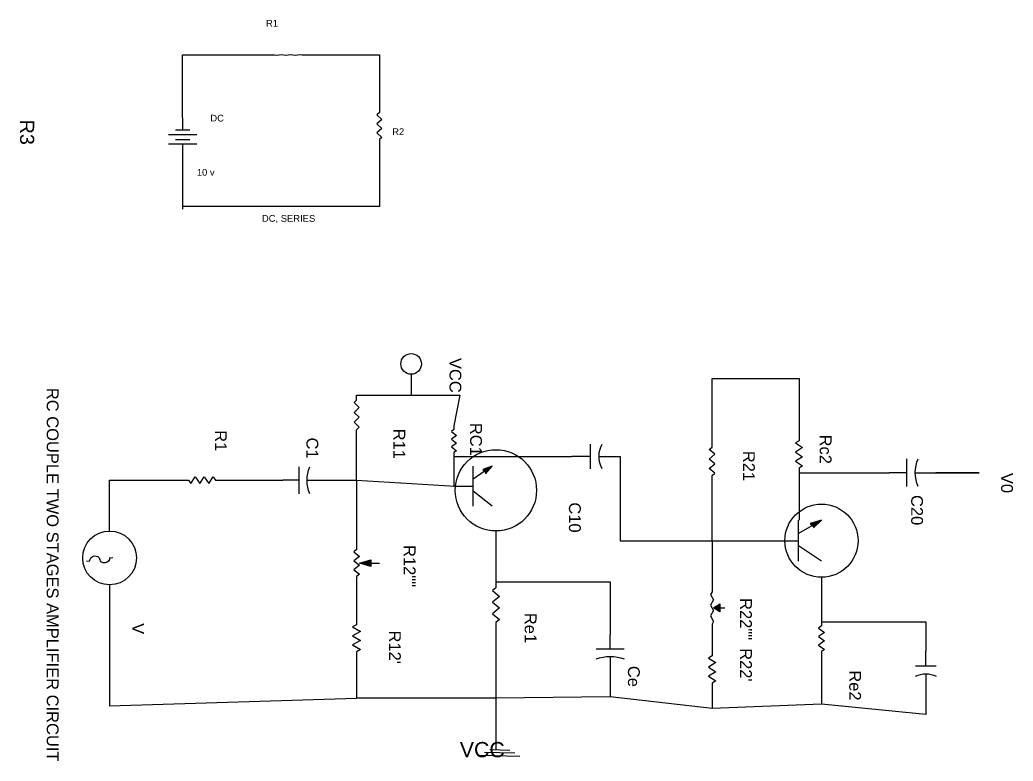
# Model space of a CAD drawing. Header units: inches. Extents: x 18 to 1643, y 26 to 406.
# Drawn here: x 1302.2 to 1642.8, y 84.2 to 338.3 of the extents above; entities that cross this region are included whole.
import ezdxf

# ---------------------------------------------------------------- set-up
doc = ezdxf.new("R2010")
doc.units = ezdxf.units.IN
doc.header["$MEASUREMENT"] = 0
doc.styles.get("Standard").update_dxf_attribs({"font": 'arial.ttf'})

# ---------------------------------------------------------------- blocks, each defined once
blk = doc.blocks.new('Battery')
at = {"color": 7}
for p, q in [((0.175, -0.1), (0.175, 0.1)), ((0.275, -0.1), (0.275, 0.1)), ((0, 0), (0.125, 0)), ((0.125, 0.05), (0.125, -0.05)), ((0.225, 0.05), (0.225, -0.05)), ((0.275, 0), (0.4, 0))]:
    blk.add_line(p, q, dxfattribs=at)
blk = doc.blocks.new('Resistor')
at = {"color": 7}
blk.add_lwpolyline([(0, 0), (0.05, 0), (0.075, 0.025), (0.125, -0.025), (0.175, 0.025), (0.225, -0.025), (0.275, 0.025), (0.325, -0.025), (0.35, 0), (0.4, 0)], dxfattribs=at)
blk = doc.blocks.new('Fuse')
at = {"color": 7}
for p, q in [((0, 0), (0.05, 0)), ((0.35, 0), (0.4, 0))]:
    blk.add_line(p, q, dxfattribs=at)
for centre, start, end in [((0.125, 0), 180, 0), ((0.275, 0), 0, 180)]:
    blk.add_arc(centre, 0.075, start, end, dxfattribs=at)
blk = doc.blocks.new('Capacitor')
at = {"color": 7}
for p, q in [((0.15, -0.1), (0.15, 0.1)), ((0.15, 0), (0, 0)), ((0.225, 0), (0.4, 0))]:
    blk.add_line(p, q, dxfattribs=at)
blk.add_arc((0.4375, 0), 0.2125, 151.9275, 208.0725, dxfattribs=at)
blk = doc.blocks.new('Resistor - Variable')
at = {"color": 7}
for p, q in [((0, 0), (0.05, 0)), ((0.05, 0), (0.075, 0.025)), ((0.075, 0.025), (0.125, -0.025)), ((0.125, -0.025), (0.175, 0.025)), ((0.175, 0.025), (0.225, -0.025)), ((0.225, -0.025), (0.275, 0.025)), ((0.275, 0.025), (0.325, -0.025)), ((0.325, -0.025), (0.35, 0)), ((0.35, 0), (0.4, 0)), ((0.2, -0.025), (0.1625, -0.125)), ((0.2375, -0.125), (0.2, -0.025)), ((0.1625, -0.125), (0.2375, -0.125)), ((0.2, -0.13), (0.2, -0.12)), ((0.2, -0.125), (0.2, -0.2))]:
    blk.add_line(p, q, dxfattribs=at)
blk.add_solid([(0.2375, -0.125), (0.2, -0.025), (0.1625, -0.125)], dxfattribs=at)
blk = doc.blocks.new('Transistor - NPN')
at = {"color": 7}
for p, q in [((0.199999, 0.2), (0.199999, -0.2)), ((0.399999, 0.2), (0.199999, 0.05)), ((0, 0), (0.199999, 0)), ((0.316132, -0.145536), (0.201153, -0.069033)), ((0.302516, -0.166503), (0.316132, -0.145536)), ((0.399999, -0.2), (0.302516, -0.166503)), ((0.329748, -0.124569), (0.399999, -0.2))]:
    blk.add_line(p, q, dxfattribs=at)
blk.add_solid([(0.302516, -0.166503), (0.399999, -0.2), (0.329748, -0.124569)], dxfattribs=at)
blk = doc.blocks.new('Ground')
at = {"color": 7}
for p, q in [((-0.1, 0), (0.1, 0)), ((0.075, -0.05), (-0.075, -0.05)), ((-0.05, -0.1), (0.05, -0.1))]:
    blk.add_line(p, q, dxfattribs=at)

msp = doc.modelspace()

# ---------------------------------------------------------------- linework, layer by layer
for p, q in [((1358.01, 304.7), (1358.01, 326.35)), ((1358.01, 326.35), (1387.88, 326.35)), ((1387.88, 326.35), (1387.88, 326.35)), ((1400.6, 326.35), (1425.46, 326.35)), ((1425.46, 326.35), (1425.46, 308.07)), ((1425.46, 295.73), (1425.46, 288.82)), ((1358.01, 291.59), (1358.01, 273.42)), ((1425.46, 288.82), (1425.46, 274.38)), ((1425.46, 274.38), (1358.01, 274.38)), ((1358.01, 274.38), (1358.01, 273.42)), ((1436.36, 216.85), (1436.36, 209.69)), ((1539.53, 193.43), (1539.53, 215.33)), ((1539.53, 215.33), (1569.37, 215.33)), ((1569.37, 215.33), (1569.37, 195.63)), ((1417.64, 209.69), (1417.64, 209.69)), ((1417.64, 209.69), (1453.05, 209.69)), ((1453.05, 209.69), (1451.02, 199.17)), ((1417.64, 180.48), (1417.64, 196.14)), ((1451.02, 188.65), (1451.02, 178.46)), ((1451.02, 188.65), (1491.48, 188.65)), ((1508.07, 188.65), (1508.07, 159.77)), ((1569.37, 183.09), (1569.37, 166.84)), ((1569.37, 183.09), (1600.22, 183.09)), ((1616.2, 183.09), (1631.07, 183.09)), ((1631.07, 183.09), (1616.2, 183.09)), ((1332.98, 163.07), (1332.98, 180.48)), ((1332.98, 180.48), (1358.47, 180.48)), ((1370.81, 180.48), (1392.36, 180.48)), ((1407.12, 180.48), (1417.64, 180.48)), ((1407.12, 180.48), (1417.64, 180.48)), ((1417.64, 180.48), (1417.64, 180.48)), ((1417.64, 180.48), (1417.64, 158.26)), ((1417.64, 180.48), (1451.55, 178.46)), ((1539.53, 159.77), (1539.53, 180.48)), ((1465.41, 163.1), (1465.41, 145.63)), ((1508.07, 159.77), (1539.53, 159.77)), ((1539.53, 159.77), (1539.53, 144.11)), ((1539.53, 159.77), (1561.27, 159.77)), ((1577.05, 147.23), (1577.05, 131.99)), ((1332.98, 144.62), (1332.98, 103.2)), ((1417.64, 145.92), (1417.64, 132.5)), ((1465.41, 145.63), (1504.63, 145.63)), ((1504.63, 145.63), (1504.63, 127.45)), ((1465.41, 129.74), (1465.41, 105.73)), ((1577.05, 131.99), (1612.86, 131.99)), ((1612.86, 131.99), (1612.86, 121.89)), ((1539.53, 129.35), (1539.53, 121.89)), ((1417.64, 120.16), (1417.64, 105.73)), ((1577.05, 120.3), (1577.05, 103.7)), ((1504.63, 114.3), (1504.63, 106.23)), ((1539.53, 109.35), (1539.53, 109.35)), ((1539.53, 109.35), (1539.53, 102.19)), ((1332.98, 103.2), (1417.64, 105.73)), ((1417.64, 105.73), (1417.64, 105.73)), ((1417.64, 105.73), (1417.64, 105.73)), ((1465.41, 105.73), (1417.64, 105.73)), ((1504.63, 106.23), (1465.41, 105.73)), ((1465.41, 105.73), (1465.41, 88.08)), ((1539.53, 102.19), (1504.63, 106.23)), ((1612.86, 108.13), (1612.86, 100.17)), ((1577.05, 103.7), (1539.53, 102.19)), ((1612.86, 100.17), (1577.05, 103.7))]:
    msp.add_line(p, q)
for centre, radius in [((1436.36, 220.39), 3.54), ((1465.41, 177.03), 13.93), ((1577.05, 159.77), 12.54), ((1332.98, 153.85), 9.23)]:
    msp.add_circle(centre, radius)

# ---------------------------------------------------------------- block references
for name, p, xscale, yscale, zscale in [('Resistor', (1387.88, 326.35), 31.7961994922703, -6.255733635036737, 31.7961994922703), ('Capacitor', (1491.48, 188.65), 41.47088906400306, -42.51716048125429, 41.47088906400306), ('Capacitor', (1600.22, 183.09), 39.95366038067888, -47.06062720106926, 39.95366038067888), ('Capacitor', (1392.36, 180.48), 36.91920455658655, -45.9650574205349, 36.91920455658655), ('Transistor - NPN', (1451.02, 178.46), 32.87326397198174, -34.34751551220167, 32.87326397198174), ('Resistor', (1358.47, 180.48), 30.85029445095736, -45.9650574205349, 30.85029445095736), ('Transistor - NPN', (1561.27, 159.77), 39.44791800042293, -35.35773652229591, 39.44791800042293)]:
    msp.add_blockref(name, p, dxfattribs=dict(xscale=xscale, yscale=yscale, zscale=zscale))
for name, p, xscale, yscale, zscale, rotation in [('Resistor', (1425.46, 308.07), 30.83267860722742, -32.72229960225086, 30.83267860722742, 270), ('Battery', (1358.01, 304.7), 32.75972037731274, -48.6022388296518, 32.75972037731274, 270), ('Resistor', (1417.64, 196.14), 33.88475027504968, -34.85262572499992, 33.88475027504968, 90), ('Resistor', (1451.02, 199.17), 26.2986114860966, -34.34751551220167, 26.2986114860966, 270), ('Resistor', (1569.37, 195.63), 31.3560368312136, -46.97527843062922, 31.3560368312136, 270), ('Resistor', (1539.53, 180.48), 32.3675215917258, -37.37817854248453, 32.3675215917258, 90), ('Resistor - Variable', (1417.64, 158.26), 30.85029445095736, -39.39862114717094, 30.85029445095736, 270), ('Fuse', (1325.09, 152.7), 22.75841328174804, -19.19419977628931, 22.75841328174804, 8.265693609390413), ('Resistor', (1465.41, 145.63), 39.72627028145403, -47.98549944072354, 39.72627028145403, 270), ('Resistor - Variable', (1539.53, 144.11), 36.91920455658655, -21.71975259377413, 36.91920455658655, 270), ('Resistor', (1417.64, 132.5), 30.85029445095736, -55.05704709588142, 30.85029445095736, 270), ('Resistor', (1577.05, 131.99), 29.23195797354469, -39.39862056267307, 29.23195797354469, 270), ('Capacitor', (1504.63, 127.45), 32.87326397198174, -47.98549944072354, 32.87326397198174, 270), ('Resistor', (1539.53, 121.89), 31.3560368312136, -51.01616247100638, 31.3560368312136, 270), ('Capacitor', (1612.86, 121.89), 34.39049265530593, -35.35773652229599, 34.39049265530593, 270), ('Ground', (1466.7, 86.03), 68.7809837680561, -20.20442137088156, 68.7809837680561, 358.7094471382592)]:
    msp.add_blockref(name, p, dxfattribs=dict(xscale=xscale, yscale=yscale, zscale=zscale, rotation=rotation))

# ---------------------------------------------------------------- texts
for s, height, p in [('R1', 2.312, (1386.59, 336.04)), ('DC', 2.312, (1367.51, 303.5)), ('R2', 2.312, (1429.86, 298.86)), ('10 v', 2.312, (1362.87, 284.91)), ('DC, SERIES', 2.312, (1385.19, 269.11)), ('VCC', 5.222, (1453.05, 85.52))]:
    msp.add_text(s, height=height).set_placement(p)
for s, height, p in [('R3', 4.842, (1302.27, 304.12)), ('VCC', 4.046, (1449.51, 222.41)), ('RC COUPLE TWO STAGES AMPLIFIER CIRCUIT', 4.0459, (1311.42, 212.17)), ('R11', 4.046, (1430.29, 198.16)), ('RC1', 4.046, (1456.59, 200.18)), ('R1', 4.046, (1369.09, 197.66)), ('C1', 4.046, (1400.45, 195.13)), ('Rc2', 4.046, (1576.45, 196.14)), ('R21', 4.046, (1550.15, 190.58)), ('V0', 4.046, (1638.65, 183.01)), ('C20', 4.046, (1607.8, 175.43)), ('C10', 4.046, (1490.47, 172.91)), ('R12""', 4.046, (1433.83, 158.26)), ('R22""', 4.046, (1549.14, 140.07)), ('Re1', 4.046, (1475.3, 135.02)), ('V', 4.05, (1340.77, 131.49)), ("R12'", 4.046, (1428.77, 128.96)), ("R22'", 4.046, (1549.14, 122.9)), ('Ce', 4.046, (1510.7, 116.84)), ('Re2', 4.046, (1586.56, 115.32))]:
    msp.add_text(s, height=height, rotation=270).set_placement(p)

doc.saveas('drawing.dxf')
